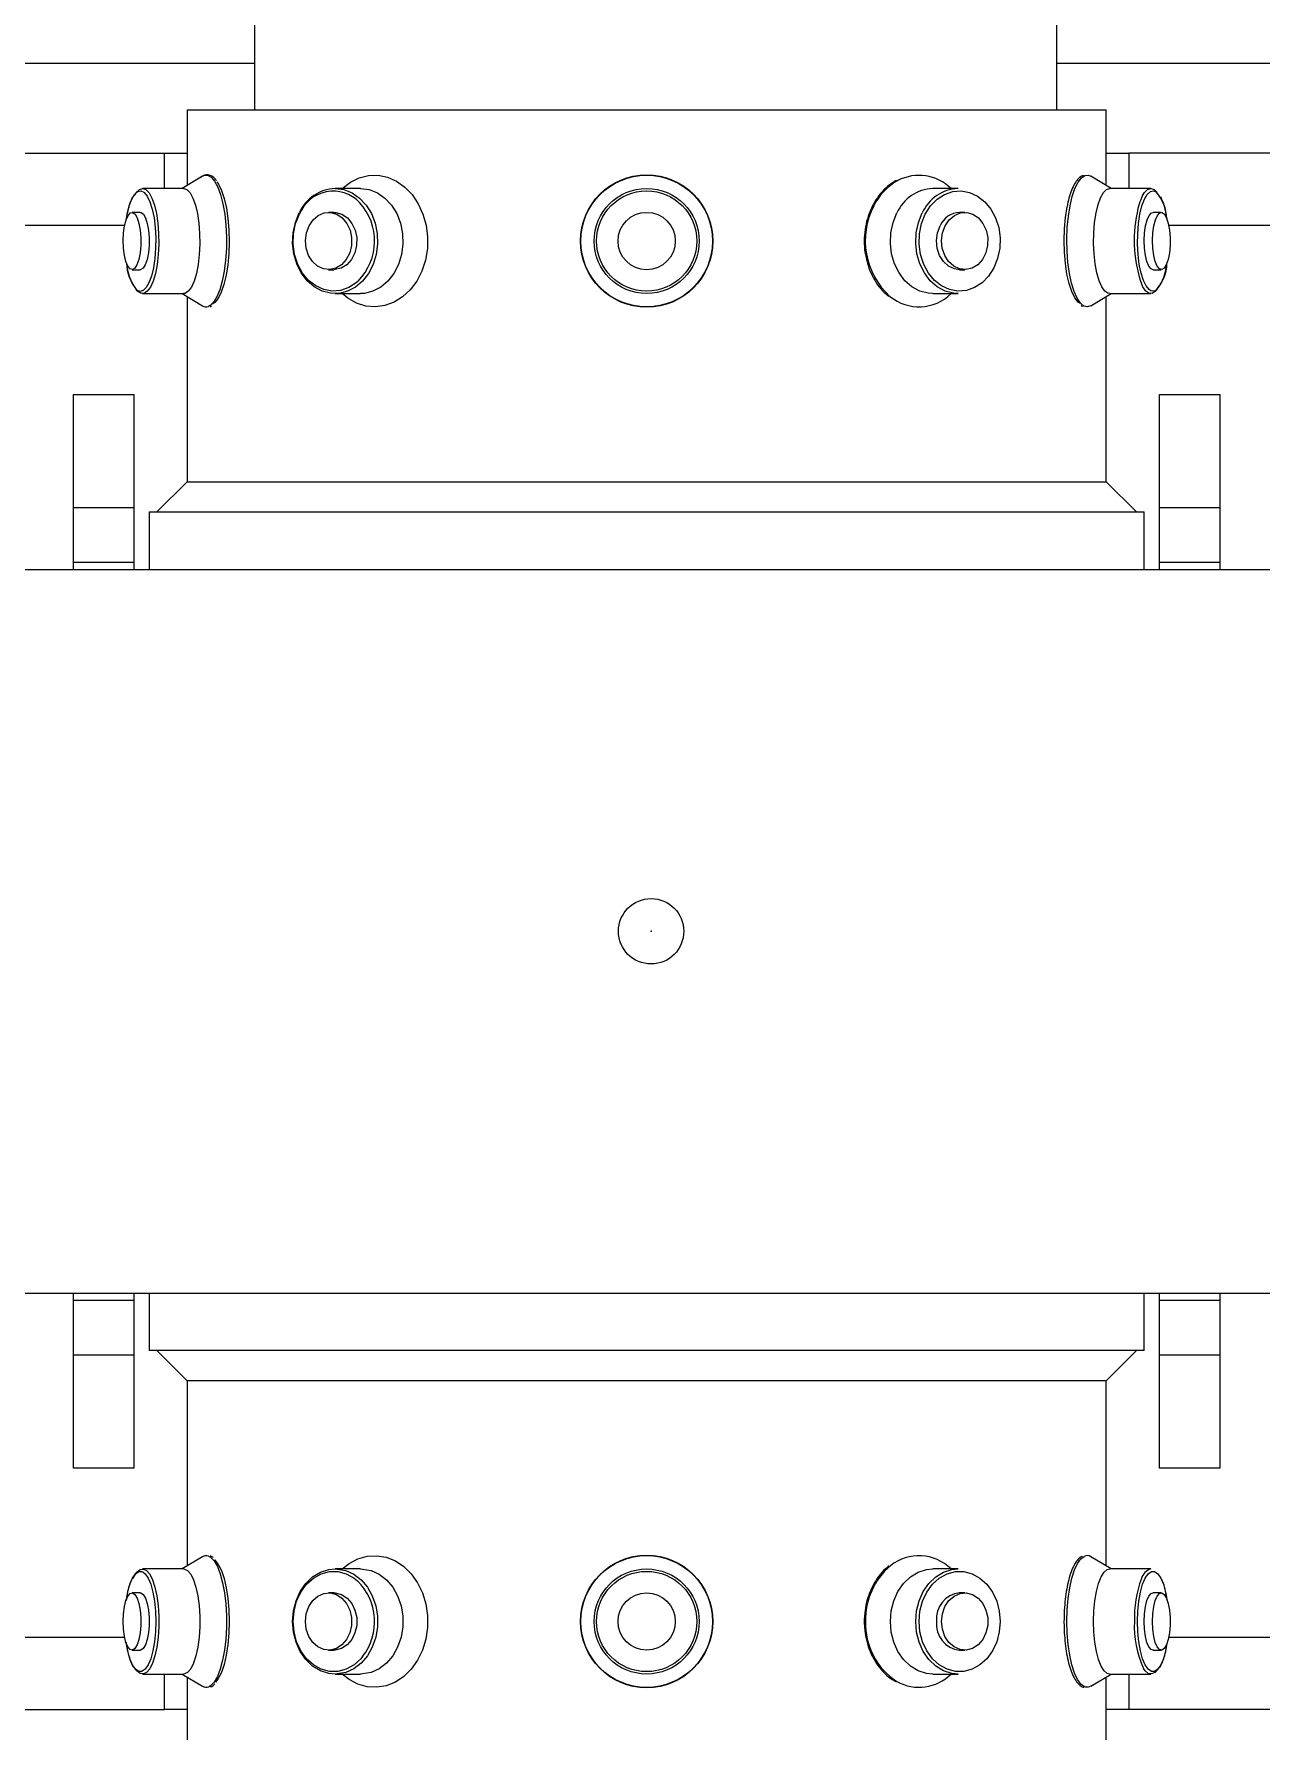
# Model space of a CAD drawing. Header units: inches. Extents: x -1851 to 6314, y -1304 to 4687.
# Drawn here: x -1570.58 to -1561.27, y 623.45 to 636.33 of the extents above; entities that cross this region are included whole.
import ezdxf

# ---------------------------------------------------------------- set-up
doc = ezdxf.new("R2010")
doc.units = ezdxf.units.IN
doc.header["$MEASUREMENT"] = 0
doc.layers.add('DC FEEEDERS', color=1, linetype='Continuous')
doc.layers.add('E-ARRY-TABL', color=9, linetype='Continuous')

msp = doc.modelspace()

# ---------------------------------------------------------------- linework, layer by layer
at = {"layer": 'DC FEEEDERS'}
for points in [[(-1802.81593, 636.10711), (-1568.90427, 636.10711)], [(-1562.81593, 636.10711), (-1328.90427, 636.10711)]]:
    msp.add_lwpolyline(points, dxfattribs=at)
at = {"layer": 'E-ARRY-TABL'}
for p, q in [((-1568.90427, 638.33855), (-1568.90427, 635.75215)), ((-1562.81593, 635.75215), (-1562.81593, 638.33855)), ((-1569.41583, 635.75215), (-1569.41583, 635.17784)), ((-1569.41583, 635.75215), (-1562.43942, 635.75215)), ((-1562.43942, 635.17784), (-1562.43942, 635.75215)), ((-1571.87543, 635.4237), (-1569.58658, 635.4237)), ((-1569.58658, 635.4237), (-1569.41583, 635.4237)), ((-1569.58658, 635.15532), (-1569.58658, 635.4237)), ((-1562.43942, 635.4237), (-1562.26867, 635.4237)), ((-1559.97982, 635.4237), (-1562.26867, 635.4237)), ((-1562.26867, 635.4237), (-1562.26867, 635.15532)), ((-1569.29907, 635.24804), (-1569.45329, 635.15532)), ((-1562.40195, 635.15532), (-1562.55618, 635.24804)), ((-1569.44194, 635.15532), (-1569.7531, 635.15532)), ((-1568.09959, 635.15532), (-1568.2919, 635.15532)), ((-1563.56335, 635.15532), (-1563.75565, 635.15532)), ((-1562.10215, 635.15532), (-1562.4133, 635.15532)), ((-1569.8759, 634.92465), (-1569.86976, 634.9601)), ((-1569.77037, 634.97393), (-1569.83331, 634.97393)), ((-1568.30257, 634.97393), (-1568.34147, 634.97393)), ((-1564.21372, 635.02372), (-1564.21795, 635.01457)), ((-1563.51378, 634.97393), (-1563.55267, 634.97393)), ((-1562.02194, 634.97393), (-1562.08487, 634.97393)), ((-1561.97934, 634.92465), (-1561.98549, 634.9601)), ((-1569.88977, 634.87437), (-1571.92441, 634.87437)), ((-1559.93084, 634.87437), (-1561.96548, 634.87437)), ((-1569.83331, 634.53907), (-1569.77037, 634.53907)), ((-1568.34147, 634.53907), (-1568.30257, 634.53907)), ((-1563.55267, 634.53907), (-1563.51378, 634.53907)), ((-1562.08487, 634.53907), (-1562.02194, 634.53907)), ((-1569.7531, 634.35768), (-1569.44194, 634.35768)), ((-1569.45329, 634.35768), (-1569.29907, 634.26496)), ((-1569.41583, 634.33516), (-1569.41583, 632.93)), ((-1568.2919, 634.35768), (-1568.09959, 634.35768)), ((-1563.75565, 634.35768), (-1563.56335, 634.35768)), ((-1562.55618, 634.26496), (-1562.40195, 634.35768)), ((-1562.43942, 632.93), (-1562.43942, 634.33516)), ((-1562.4133, 634.35768), (-1562.10215, 634.35768)), ((-1570.27644, 633.59281), (-1569.81867, 633.59281)), ((-1570.27644, 632.73248), (-1570.27644, 633.59281)), ((-1569.81867, 633.59281), (-1569.81867, 632.73248)), ((-1562.03658, 633.59281), (-1561.57881, 633.59281)), ((-1562.03658, 632.73248), (-1562.03658, 633.59281)), ((-1561.57881, 633.59281), (-1561.57881, 632.73248)), ((-1569.41583, 632.93), (-1569.64472, 632.70111)), ((-1569.41583, 632.93), (-1562.43942, 632.93)), ((-1562.21053, 632.70111), (-1562.43942, 632.93)), ((-1569.81867, 632.73248), (-1570.27644, 632.73248)), ((-1570.27644, 632.3203), (-1570.27644, 632.73248)), ((-1569.81867, 632.73248), (-1569.81867, 632.3203)), ((-1569.70423, 632.70111), (-1569.70423, 632.26508)), ((-1569.70423, 632.70111), (-1562.15102, 632.70111)), ((-1562.15102, 632.26508), (-1562.15102, 632.70111)), ((-1561.57881, 632.73248), (-1562.03658, 632.73248)), ((-1562.03658, 632.3203), (-1562.03658, 632.73248)), ((-1561.57881, 632.73248), (-1561.57881, 632.3203)), ((-1571.5582, 632.26508), (-1560.29705, 632.26508)), ((-1570.27644, 632.3203), (-1569.81867, 632.3203)), ((-1570.27644, 632.26508), (-1570.27644, 632.3203)), ((-1569.81867, 632.3203), (-1569.81867, 632.26508)), ((-1562.03658, 632.3203), (-1561.57881, 632.3203)), ((-1562.03658, 632.26508), (-1562.03658, 632.3203)), ((-1561.57881, 632.3203), (-1561.57881, 632.26508)), ((-1571.5582, 626.77184), (-1560.29705, 626.77184)), ((-1570.27644, 626.71663), (-1570.27644, 626.77184)), ((-1569.81867, 626.71663), (-1570.27644, 626.71663)), ((-1570.27644, 626.30445), (-1570.27644, 626.71663)), ((-1569.81867, 626.77184), (-1569.81867, 626.71663)), ((-1569.81867, 626.71663), (-1569.81867, 626.30445)), ((-1569.70423, 626.77184), (-1569.70423, 626.33582)), ((-1562.15102, 626.33582), (-1562.15102, 626.77184)), ((-1562.03658, 626.71663), (-1562.03658, 626.77184)), ((-1561.57881, 626.71663), (-1562.03658, 626.71663)), ((-1562.03658, 626.30445), (-1562.03658, 626.71663)), ((-1561.57881, 626.77184), (-1561.57881, 626.71663)), ((-1561.57881, 626.71663), (-1561.57881, 626.30445)), ((-1562.15102, 626.33582), (-1569.70423, 626.33582)), ((-1569.64472, 626.33582), (-1569.41583, 626.10693)), ((-1562.43942, 626.10693), (-1562.21053, 626.33582)), ((-1570.27644, 626.30445), (-1569.81867, 626.30445)), ((-1570.27644, 625.44412), (-1570.27644, 626.30445)), ((-1569.81867, 626.30445), (-1569.81867, 625.44412)), ((-1562.03658, 626.30445), (-1561.57881, 626.30445)), ((-1562.03658, 625.44412), (-1562.03658, 626.30445)), ((-1561.57881, 626.30445), (-1561.57881, 625.44412)), ((-1569.41583, 626.10693), (-1569.41583, 624.70177)), ((-1562.43942, 626.10693), (-1569.41583, 626.10693)), ((-1562.43942, 624.70177), (-1562.43942, 626.10693)), ((-1569.81867, 625.44412), (-1570.27644, 625.44412)), ((-1561.57881, 625.44412), (-1562.03658, 625.44412)), ((-1569.29907, 624.77197), (-1569.45329, 624.67925)), ((-1562.40195, 624.67925), (-1562.55618, 624.77197)), ((-1569.44194, 624.67925), (-1569.7531, 624.67925)), ((-1568.09959, 624.67925), (-1568.2919, 624.67925)), ((-1563.56335, 624.67925), (-1563.75565, 624.67925)), ((-1562.10215, 624.67925), (-1562.4133, 624.67925)), ((-1569.77037, 624.49786), (-1569.83331, 624.49786)), ((-1568.30257, 624.49786), (-1568.34147, 624.49786)), ((-1563.51378, 624.49786), (-1563.55267, 624.49786)), ((-1562.02194, 624.49786), (-1562.08487, 624.49786)), ((-1571.92441, 624.16255), (-1569.88977, 624.16255)), ((-1561.96548, 624.16255), (-1559.93084, 624.16255)), ((-1569.83331, 624.063), (-1569.77037, 624.063)), ((-1568.34147, 624.063), (-1568.30257, 624.063)), ((-1563.55267, 624.063), (-1563.51378, 624.063)), ((-1562.08487, 624.063), (-1562.02194, 624.063)), ((-1569.7531, 623.88161), (-1569.44194, 623.88161)), ((-1569.58658, 623.61323), (-1569.58658, 623.88161)), ((-1569.45329, 623.88161), (-1569.29907, 623.78889)), ((-1568.2919, 623.88161), (-1568.09959, 623.88161)), ((-1563.75565, 623.88161), (-1563.56335, 623.88161)), ((-1562.55618, 623.78889), (-1562.40195, 623.88161)), ((-1562.4133, 623.88161), (-1562.10215, 623.88161)), ((-1562.26867, 623.88161), (-1562.26867, 623.61323)), ((-1569.41583, 623.85909), (-1569.41583, 623.28478)), ((-1562.43942, 623.28478), (-1562.43942, 623.85909)), ((-1571.87543, 623.61323), (-1569.58658, 623.61323)), ((-1569.41583, 623.61323), (-1569.58658, 623.61323)), ((-1562.26867, 623.61323), (-1562.43942, 623.61323)), ((-1559.97982, 623.61323), (-1562.26867, 623.61323))]:
    msp.add_line(p, q, dxfattribs=at)
for points in [[(-1569.29907, 635.24804), (-1569.28763, 635.25349), (-1569.25994, 635.2552), (-1569.2326, 635.24088), (-1569.20649, 635.21099), (-1569.18244, 635.1665), (-1569.16124, 635.10882), (-1569.14356, 635.03983), (-1569.12998, 634.96173), (-1569.12092, 634.87703), (-1569.11668, 634.78845), (-1569.11739, 634.69885), (-1569.12304, 634.61111), (-1569.13343, 634.52803), (-1569.14825, 634.4523), (-1569.167, 634.38635), (-1569.1891, 634.33229), (-1569.21382, 634.29187), (-1569.24037, 634.26638), (-1569.25357, 634.25969)], [(-1569.189, 635.20528), (-1569.17709, 635.18769), (-1569.15377, 635.1399), (-1569.13355, 635.07906), (-1569.11714, 635.00724), (-1569.10508, 634.92687), (-1569.09779, 634.84071), (-1569.09552, 634.75168), (-1569.09834, 634.66281), (-1569.10616, 634.57713), (-1569.11871, 634.49756), (-1569.13556, 634.42681), (-1569.15615, 634.36728), (-1569.17976, 634.32101), (-1569.2056, 634.28957), (-1569.2242, 634.27714)], [(-1568.23925, 635.15392), (-1568.23779, 635.15529), (-1568.17626, 635.20272), (-1568.10887, 635.23581), (-1568.03779, 635.25349), (-1567.96529, 635.2552), (-1567.89371, 635.24088), (-1567.82534, 635.21099), (-1567.7624, 635.1665), (-1567.70689, 635.10882), (-1567.66061, 635.03983), (-1567.62503, 634.96173), (-1567.60132, 634.87703), (-1567.59021, 634.78845), (-1567.59208, 634.69885), (-1567.60687, 634.61111), (-1567.63409, 634.52803), (-1567.67287, 634.4523), (-1567.72198, 634.38635), (-1567.77982, 634.33229), (-1567.84453, 634.29187), (-1567.91405, 634.26638), (-1567.98614, 634.25664), (-1568.05847, 634.26297), (-1568.12872, 634.28516), (-1568.19464, 634.3225), (-1568.23862, 634.35849)], [(-1562.71493, 635.02391), (-1562.69808, 635.09504), (-1562.67757, 635.15529), (-1562.65407, 635.20272), (-1562.62833, 635.23581), (-1562.60118, 635.25349), (-1562.60001, 635.25389)], [(-1562.60001, 635.25389), (-1562.57348, 635.2552), (-1562.55618, 635.24804)], [(-1569.86976, 634.9601), (-1569.85451, 635.02252), (-1569.83558, 635.07331), (-1569.8138, 635.11026), (-1569.79012, 635.13175), (-1569.76558, 635.13683), (-1569.74364, 635.12719)], [(-1569.81517, 635.10103), (-1569.80091, 635.12408), (-1569.77706, 635.1477), (-1569.75224, 635.15531), (-1569.72745, 635.14658), (-1569.70371, 635.12189), (-1569.68199, 635.08224), (-1569.66318, 635.02925), (-1569.64805, 634.96509), (-1569.63723, 634.8924), (-1569.63115, 634.81414), (-1569.63006, 634.73352), (-1569.63401, 634.65384), (-1569.64283, 634.57837), (-1569.65617, 634.51018), (-1569.67347, 634.45209), (-1569.69404, 634.40645), (-1569.71702, 634.37515), (-1569.74148, 634.35945), (-1569.76642, 634.36002), (-1569.79081, 634.37681), (-1569.80087, 634.38886)], [(-1569.74364, 635.12719), (-1569.74125, 635.1253), (-1569.71819, 635.09764), (-1569.69741, 635.05508), (-1569.67983, 634.99946), (-1569.66619, 634.93323), (-1569.65712, 634.85928), (-1569.65299, 634.78083), (-1569.65399, 634.70132), (-1569.66008, 634.62422), (-1569.67099, 634.5529), (-1569.68624, 634.49048), (-1569.70517, 634.43968), (-1569.72695, 634.40274), (-1569.74705, 634.38341)], [(-1569.44194, 635.15532), (-1569.44108, 635.15531), (-1569.41629, 635.14658), (-1569.39255, 635.12189), (-1569.37084, 635.08224), (-1569.35203, 635.02925), (-1569.3369, 634.96509), (-1569.32608, 634.8924), (-1569.32, 634.81414), (-1569.31891, 634.73352), (-1569.32285, 634.65384), (-1569.33168, 634.57837), (-1569.34502, 634.51018), (-1569.36232, 634.45209), (-1569.38289, 634.40645), (-1569.40587, 634.37515), (-1569.43033, 634.35945), (-1569.44194, 634.35768)], [(-1568.2919, 635.15532), (-1568.28964, 635.15531), (-1568.22474, 635.14658), (-1568.16259, 635.12189), (-1568.10573, 635.08224), (-1568.05649, 635.02925), (-1568.01689, 634.96509), (-1567.98855, 634.8924), (-1567.97263, 634.81414), (-1567.96978, 634.73352), (-1567.98012, 634.65384), (-1568.00322, 634.57837), (-1568.03814, 634.51018), (-1568.08344, 634.45209), (-1568.13729, 634.40645), (-1568.19746, 634.37515), (-1568.2615, 634.35945), (-1568.2919, 634.35768)], [(-1568.09959, 635.15532), (-1568.09734, 635.15531), (-1568.03244, 635.14658), (-1567.97029, 635.12189), (-1567.91343, 635.08224), (-1567.86419, 635.02925), (-1567.82459, 634.96509), (-1567.79625, 634.8924), (-1567.78033, 634.81414), (-1567.77748, 634.73352), (-1567.78781, 634.65384), (-1567.81091, 634.57837), (-1567.84583, 634.51018), (-1567.89114, 634.45209), (-1567.94498, 634.40645), (-1568.00515, 634.37515), (-1568.06919, 634.35945), (-1568.09959, 634.35768)], [(-1563.81287, 634.9601), (-1563.77294, 635.02252), (-1563.72338, 635.07331), (-1563.66636, 635.11026), (-1563.60437, 635.13175), (-1563.54012, 635.13683), (-1563.47642, 635.1253), (-1563.41606, 635.09764), (-1563.36166, 635.05508), (-1563.31561, 634.99946), (-1563.27992, 634.93323), (-1563.25616, 634.85928), (-1563.24535, 634.78083), (-1563.24797, 634.70132), (-1563.26391, 634.62422), (-1563.29247, 634.5529), (-1563.33241, 634.49048), (-1563.38197, 634.43968), (-1563.43899, 634.40274), (-1563.50097, 634.38125), (-1563.56522, 634.37616), (-1563.62892, 634.3877), (-1563.68929, 634.41535), (-1563.74368, 634.45792), (-1563.78973, 634.51353), (-1563.82542, 634.57976), (-1563.84919, 634.65372), (-1563.86, 634.73217), (-1563.85737, 634.81168), (-1563.84143, 634.88878), (-1563.81287, 634.9601)], [(-1562.51743, 634.96982), (-1562.50203, 635.03328), (-1562.483, 635.08542), (-1562.46111, 635.12408), (-1562.43727, 635.1477), (-1562.4133, 635.15532)], [(-1562.18426, 634.9601), (-1562.16901, 635.02252), (-1562.15008, 635.07331), (-1562.1283, 635.11026), (-1562.10462, 635.13175), (-1562.08008, 635.13683), (-1562.06201, 635.12989)], [(-1562.16423, 635.10103), (-1562.14996, 635.12408), (-1562.12612, 635.1477), (-1562.10129, 635.15531), (-1562.0765, 635.14658), (-1562.05438, 635.12414)], [(-1569.89008, 634.8728), (-1569.87828, 634.91805), (-1569.86314, 634.95132), (-1569.84579, 634.97014), (-1569.82752, 634.97312), (-1569.80967, 634.96003), (-1569.79358, 634.93185), (-1569.78043, 634.89066), (-1569.77121, 634.83952), (-1569.76659, 634.78222), (-1569.76692, 634.72302), (-1569.77217, 634.6663), (-1569.78196, 634.61627), (-1569.79555, 634.57664), (-1569.81195, 634.55034), (-1569.82993, 634.53934), (-1569.84816, 634.54445), (-1569.86529, 634.56528), (-1569.88004, 634.60029), (-1569.89133, 634.64689), (-1569.89832, 634.70161), (-1569.90049, 634.76041), (-1569.89767, 634.81892), (-1569.89008, 634.8728)], [(-1569.77037, 634.97393), (-1569.76458, 634.97312), (-1569.74674, 634.96003), (-1569.73065, 634.93185), (-1569.7175, 634.89066), (-1569.70828, 634.83952), (-1569.70366, 634.78222), (-1569.70399, 634.72302), (-1569.70924, 634.6663), (-1569.71903, 634.61627), (-1569.73262, 634.57664), (-1569.74902, 634.55034), (-1569.767, 634.53934), (-1569.77037, 634.53907)], [(-1568.2919, 634.35768), (-1568.32678, 634.36002), (-1568.39063, 634.37681), (-1568.45044, 634.40915), (-1568.50377, 634.45571), (-1568.54841, 634.51459), (-1568.58256, 634.58337), (-1568.6048, 634.65923), (-1568.61424, 634.73908), (-1568.61048, 634.81964), (-1568.59367, 634.89762), (-1568.56451, 634.96982)], [(-1568.11654, 634.45315), (-1568.13187, 634.43968), (-1568.18889, 634.40274), (-1568.25088, 634.38125), (-1568.31512, 634.37616), (-1568.37882, 634.3877), (-1568.43919, 634.41535), (-1568.49359, 634.45792), (-1568.53963, 634.51353), (-1568.57532, 634.57976), (-1568.59909, 634.65372), (-1568.6099, 634.73217), (-1568.60727, 634.81168), (-1568.59133, 634.88878), (-1568.56277, 634.9601)], [(-1568.4901, 634.8728), (-1568.4592, 634.91805), (-1568.41957, 634.95132), (-1568.37415, 634.97014), (-1568.32631, 634.97312), (-1568.27959, 634.96003), (-1568.23746, 634.93185), (-1568.20304, 634.89066), (-1568.17889, 634.83952), (-1568.1668, 634.78222), (-1568.16766, 634.72302), (-1568.18141, 634.6663), (-1568.20704, 634.61627), (-1568.24263, 634.57664), (-1568.28555, 634.55034), (-1568.33262, 634.53934), (-1568.38035, 634.54445), (-1568.42519, 634.56528), (-1568.46383, 634.60029), (-1568.49339, 634.64689), (-1568.51168, 634.70161), (-1568.51735, 634.76041), (-1568.50997, 634.81892), (-1568.4901, 634.8728)], [(-1568.30257, 634.97393), (-1568.28741, 634.97312), (-1568.24069, 634.96003), (-1568.19856, 634.93185), (-1568.16415, 634.89066), (-1568.14, 634.83952), (-1568.1279, 634.78222), (-1568.12877, 634.72302), (-1568.14252, 634.6663), (-1568.16814, 634.61627), (-1568.20374, 634.57664), (-1568.24666, 634.55034), (-1568.29373, 634.53934), (-1568.30257, 634.53907)], [(-1563.75565, 634.35768), (-1563.79054, 634.36002), (-1563.85439, 634.37681), (-1563.9142, 634.40915), (-1563.96752, 634.45571), (-1564.01217, 634.51459), (-1564.04632, 634.58337), (-1564.06856, 634.65923), (-1564.078, 634.73908), (-1564.07424, 634.81964), (-1564.05743, 634.89762), (-1564.02827, 634.96982)], [(-1563.56335, 634.35768), (-1563.59823, 634.36002), (-1563.66209, 634.37681), (-1563.7219, 634.40915), (-1563.77522, 634.45571), (-1563.81987, 634.51459), (-1563.85401, 634.58337), (-1563.87626, 634.65923), (-1563.88569, 634.73908), (-1563.88193, 634.81964), (-1563.86513, 634.89762), (-1563.83597, 634.96982)], [(-1563.66241, 634.8728), (-1563.63151, 634.91805), (-1563.59188, 634.95132), (-1563.54646, 634.97014), (-1563.49862, 634.97312), (-1563.4519, 634.96003), (-1563.40977, 634.93185), (-1563.37535, 634.89066), (-1563.3512, 634.83952), (-1563.33911, 634.78222), (-1563.33997, 634.72302), (-1563.35372, 634.6663), (-1563.37935, 634.61627), (-1563.41494, 634.57664), (-1563.45786, 634.55034), (-1563.50493, 634.53934), (-1563.55266, 634.54445), (-1563.5975, 634.56528), (-1563.63614, 634.60029), (-1563.6657, 634.64689), (-1563.68399, 634.70161), (-1563.68966, 634.76041), (-1563.68228, 634.81892), (-1563.66241, 634.8728)], [(-1562.64339, 634.2845), (-1562.65251, 634.29221), (-1562.67815, 634.32531), (-1562.70148, 634.37309), (-1562.72169, 634.43393), (-1562.73811, 634.50576), (-1562.75017, 634.58612), (-1562.75746, 634.67229), (-1562.75973, 634.76132), (-1562.75691, 634.85019), (-1562.74909, 634.93587), (-1562.73654, 635.01544)], [(-1562.60812, 634.26248), (-1562.60908, 634.26297), (-1562.63591, 634.28516), (-1562.66109, 634.3225), (-1562.6838, 634.3738), (-1562.70332, 634.43739), (-1562.71902, 634.51123), (-1562.73039, 634.59296), (-1562.73707, 634.67995), (-1562.73884, 634.7694), (-1562.73564, 634.85843), (-1562.72759, 634.94418), (-1562.71493, 635.02391)], [(-1562.4133, 634.35768), (-1562.42663, 634.36002), (-1562.45102, 634.37681), (-1562.47386, 634.40915), (-1562.49423, 634.45571), (-1562.51128, 634.51459), (-1562.52433, 634.58337), (-1562.53282, 634.65923), (-1562.53643, 634.73908), (-1562.53499, 634.81964), (-1562.52857, 634.89762), (-1562.51743, 634.96982)], [(-1562.10152, 634.37968), (-1562.114, 634.3877), (-1562.13706, 634.41535), (-1562.15783, 634.45792), (-1562.17542, 634.51353), (-1562.18905, 634.57976), (-1562.19813, 634.65372), (-1562.20226, 634.73217), (-1562.20126, 634.81168), (-1562.19517, 634.88878), (-1562.18426, 634.9601)], [(-1562.14164, 634.8728), (-1562.12984, 634.91805), (-1562.11471, 634.95132), (-1562.09736, 634.97014), (-1562.08487, 634.97393)], [(-1562.07871, 634.8728), (-1562.06691, 634.91805), (-1562.05177, 634.95132), (-1562.03442, 634.97014), (-1562.01615, 634.97312), (-1561.9983, 634.96003), (-1561.98221, 634.93185), (-1561.96907, 634.89066), (-1561.95984, 634.83952), (-1561.95522, 634.78222), (-1561.95555, 634.72302), (-1561.9608, 634.6663), (-1561.97059, 634.61627), (-1561.98419, 634.57664), (-1562.00058, 634.55034), (-1562.01856, 634.53934), (-1562.03679, 634.54445), (-1562.05392, 634.56528), (-1562.06868, 634.60029), (-1562.07997, 634.64689), (-1562.08695, 634.70161), (-1562.08912, 634.76041), (-1562.0863, 634.81892), (-1562.07871, 634.8728)], [(-1563.55267, 634.53907), (-1563.59156, 634.54445), (-1563.6364, 634.56528), (-1563.67503, 634.60029), (-1563.70459, 634.64689), (-1563.72288, 634.70161), (-1563.72855, 634.76041), (-1563.72117, 634.81892), (-1563.7013, 634.8728)], [(-1562.08487, 634.53907), (-1562.09972, 634.54445), (-1562.11685, 634.56528), (-1562.13161, 634.60029), (-1562.1429, 634.64689), (-1562.14989, 634.70161), (-1562.15205, 634.76041), (-1562.14923, 634.81892), (-1562.14164, 634.8728)], [(-1562.05438, 634.38886), (-1562.06608, 634.37515), (-1562.09054, 634.35945), (-1562.11547, 634.36002), (-1562.13986, 634.37681), (-1562.16271, 634.40915), (-1562.16739, 634.41813)], [(-1562.0683, 634.37964), (-1562.08967, 634.37616), (-1562.10152, 634.37968)], [(-1562.55618, 634.26496), (-1562.58145, 634.25664), (-1562.60812, 634.26248)], [(-1569.25385, 624.77734), (-1569.23647, 624.76784), (-1569.21013, 624.74015), (-1569.18574, 624.69767), (-1569.16409, 624.64179), (-1569.14586, 624.57429), (-1569.13166, 624.49735), (-1569.12193, 624.41344), (-1569.11698, 624.32525), (-1569.11698, 624.23562), (-1569.12193, 624.14743), (-1569.13166, 624.06351), (-1569.14586, 623.98657), (-1569.16409, 623.91907), (-1569.18574, 623.86319), (-1569.21013, 623.82071), (-1569.23647, 623.79302), (-1569.25125, 623.78452)], [(-1568.23776, 624.67925), (-1568.18552, 624.72068), (-1568.11884, 624.75591), (-1568.04815, 624.77585), (-1567.97571, 624.77988), (-1567.90385, 624.76784), (-1567.83489, 624.74015), (-1567.77103, 624.69767), (-1567.71434, 624.64179), (-1567.66663, 624.57429), (-1567.62944, 624.49735), (-1567.60396, 624.41344), (-1567.59101, 624.32525), (-1567.59101, 624.23562), (-1567.60396, 624.14743), (-1567.62944, 624.06351), (-1567.66663, 623.98657), (-1567.71434, 623.91907), (-1567.77103, 623.86319), (-1567.83489, 623.82071), (-1567.90385, 623.79302), (-1567.97571, 623.78099), (-1568.04815, 623.78501), (-1568.11884, 623.80495), (-1568.18552, 623.84018), (-1568.23776, 623.88161)], [(-1562.73889, 624.28043), (-1562.7364, 624.3697), (-1562.72904, 624.4561), (-1562.71702, 624.53685), (-1562.70074, 624.60937), (-1562.68072, 624.67131), (-1562.6576, 624.72068), (-1562.63214, 624.75591), (-1562.60715, 624.77492)], [(-1569.8759, 624.44858), (-1569.86554, 624.50417), (-1569.84908, 624.56331), (-1569.82919, 624.61008), (-1569.80672, 624.64245), (-1569.78267, 624.659), (-1569.75808, 624.659), (-1569.75173, 624.65627)], [(-1569.8243, 624.60595), (-1569.81829, 624.61889), (-1569.7959, 624.65442), (-1569.77176, 624.67465), (-1569.74685, 624.67874), (-1569.72221, 624.66652), (-1569.69882, 624.63849), (-1569.67766, 624.59581), (-1569.65959, 624.54021), (-1569.64534, 624.47398), (-1569.63551, 624.39982), (-1569.63049, 624.32078), (-1569.63049, 624.24008), (-1569.63551, 624.16104), (-1569.64534, 624.08688), (-1569.65959, 624.02065), (-1569.67766, 623.96505), (-1569.69882, 623.92237), (-1569.72221, 623.89434), (-1569.74685, 623.88212), (-1569.77176, 623.88621), (-1569.7959, 623.90644), (-1569.80883, 623.92473)], [(-1569.75173, 624.65627), (-1569.73403, 624.64245), (-1569.71156, 624.61008), (-1569.69167, 624.56331), (-1569.67521, 624.50417), (-1569.66292, 624.43526), (-1569.65532, 624.35957), (-1569.65275, 624.28043), (-1569.65532, 624.20129), (-1569.66292, 624.12561), (-1569.67521, 624.05669), (-1569.69167, 623.99755), (-1569.71156, 623.95078), (-1569.73403, 623.91841), (-1569.75505, 623.90302)], [(-1569.44194, 624.67925), (-1569.4357, 624.67874), (-1569.41105, 624.66652), (-1569.38767, 624.63849), (-1569.36651, 624.59581), (-1569.34843, 624.54021), (-1569.33419, 624.47398), (-1569.32435, 624.39982), (-1569.31933, 624.32078), (-1569.31933, 624.24008), (-1569.32435, 624.16104), (-1569.33419, 624.08688), (-1569.34843, 624.02065), (-1569.36651, 623.96505), (-1569.38767, 623.92237), (-1569.41105, 623.89434), (-1569.4357, 623.88212), (-1569.44194, 623.88161)], [(-1569.20849, 624.74982), (-1569.20417, 624.74606), (-1569.17842, 624.71379), (-1569.15495, 624.66676), (-1569.13455, 624.60657), (-1569.11791, 624.53528), (-1569.10561, 624.45531), (-1569.09805, 624.36939), (-1569.09551, 624.28043), (-1569.09805, 624.19148), (-1569.10561, 624.10555), (-1569.11791, 624.02558), (-1569.13455, 623.95429), (-1569.15495, 623.8941), (-1569.17842, 623.84707), (-1569.19862, 623.82028)], [(-1568.61455, 624.28043), (-1568.60794, 624.36071), (-1568.5884, 624.43771), (-1568.55672, 624.50826), (-1568.51419, 624.56949), (-1568.46257, 624.61889), (-1568.40395, 624.65442), (-1568.34075, 624.67465), (-1568.2919, 624.67925)], [(-1568.61053, 624.28043), (-1568.6038, 624.35957), (-1568.5839, 624.43526), (-1568.55171, 624.50417), (-1568.50863, 624.56331), (-1568.45655, 624.61008), (-1568.39774, 624.64245), (-1568.33476, 624.659), (-1568.27038, 624.659), (-1568.20741, 624.64245), (-1568.1486, 624.61008), (-1568.12292, 624.58959)], [(-1568.2919, 624.67925), (-1568.27555, 624.67874), (-1568.21102, 624.66652), (-1568.1498, 624.63849), (-1568.0944, 624.59581), (-1568.04708, 624.54021), (-1568.00979, 624.47398), (-1567.98404, 624.39982), (-1567.9709, 624.32078), (-1567.9709, 624.24008), (-1567.98404, 624.16104), (-1568.00979, 624.08688), (-1568.04708, 624.02065), (-1568.0944, 623.96505), (-1568.1498, 623.92237), (-1568.21102, 623.89434), (-1568.27555, 623.88212), (-1568.2919, 623.88161)], [(-1568.09959, 624.67925), (-1568.08325, 624.67874), (-1568.01872, 624.66652), (-1567.9575, 624.63849), (-1567.9021, 624.59581), (-1567.85478, 624.54021), (-1567.81748, 624.47398), (-1567.79174, 624.39982), (-1567.7786, 624.32078), (-1567.7786, 624.24008), (-1567.79174, 624.16104), (-1567.81748, 624.08688), (-1567.85478, 624.02065), (-1567.9021, 623.96505), (-1567.9575, 623.92237), (-1568.01872, 623.89434), (-1568.08325, 623.88212), (-1568.09959, 623.88161)], [(-1564.0783, 624.28043), (-1564.0717, 624.36071), (-1564.05216, 624.43771), (-1564.02047, 624.50826), (-1563.97795, 624.56949), (-1563.92632, 624.61889), (-1563.86771, 624.65442), (-1563.80451, 624.67465), (-1563.75565, 624.67925)], [(-1563.886, 624.28043), (-1563.8794, 624.36071), (-1563.85985, 624.43771), (-1563.82817, 624.50826), (-1563.78565, 624.56949), (-1563.73402, 624.61889), (-1563.67541, 624.65442), (-1563.61221, 624.67465), (-1563.56335, 624.67925)], [(-1563.86063, 624.28043), (-1563.8539, 624.35957), (-1563.834, 624.43526), (-1563.80181, 624.50417), (-1563.75873, 624.56331), (-1563.70665, 624.61008), (-1563.64784, 624.64245), (-1563.58486, 624.659), (-1563.52048, 624.659), (-1563.45751, 624.64245), (-1563.3987, 624.61008), (-1563.34661, 624.56331), (-1563.30353, 624.50417), (-1563.27134, 624.43526), (-1563.25145, 624.35957), (-1563.24472, 624.28043), (-1563.25145, 624.20129), (-1563.27134, 624.12561), (-1563.30353, 624.05669), (-1563.34661, 623.99755), (-1563.3987, 623.95078), (-1563.45751, 623.91841), (-1563.52048, 623.90187), (-1563.58486, 623.90187), (-1563.64784, 623.91841), (-1563.70665, 623.95078), (-1563.75873, 623.99755), (-1563.80181, 624.05669), (-1563.834, 624.12561), (-1563.8539, 624.20129), (-1563.86063, 624.28043)], [(-1562.53654, 624.28043), (-1562.53402, 624.36071), (-1562.52656, 624.43771), (-1562.51446, 624.50826), (-1562.49821, 624.56949), (-1562.47849, 624.61889), (-1562.45611, 624.65442), (-1562.43197, 624.67465), (-1562.4133, 624.67925)], [(-1562.2025, 624.28043), (-1562.19993, 624.35957), (-1562.19233, 624.43526), (-1562.18004, 624.50417), (-1562.16358, 624.56331), (-1562.14369, 624.61008), (-1562.12122, 624.64245), (-1562.09717, 624.659), (-1562.07258, 624.659), (-1562.04852, 624.64245), (-1562.02606, 624.61008), (-1562.00616, 624.56331), (-1561.98971, 624.50417), (-1561.97934, 624.44858)], [(-1569.9005, 624.28043), (-1569.898, 624.33909), (-1569.89071, 624.3934), (-1569.87917, 624.43934), (-1569.86422, 624.47348), (-1569.84698, 624.49331), (-1569.82872, 624.49736), (-1569.81081, 624.48531), (-1569.79456, 624.45807), (-1569.78119, 624.41765), (-1569.77168, 624.36706), (-1569.76674, 624.31004), (-1569.76674, 624.25082), (-1569.77168, 624.19381), (-1569.78119, 624.14321), (-1569.79456, 624.1028), (-1569.81081, 624.07555), (-1569.82872, 624.06351), (-1569.84698, 624.06755), (-1569.86422, 624.08738), (-1569.87917, 624.12152), (-1569.89071, 624.16746), (-1569.898, 624.22177), (-1569.9005, 624.28043)], [(-1569.77037, 624.49786), (-1569.76579, 624.49736), (-1569.74787, 624.48531), (-1569.73163, 624.45807), (-1569.71825, 624.41765), (-1569.70875, 624.36706), (-1569.70381, 624.31004), (-1569.70381, 624.25082), (-1569.70875, 624.19381), (-1569.71825, 624.14321), (-1569.73163, 624.1028), (-1569.74787, 624.07555), (-1569.76579, 624.06351), (-1569.77037, 624.063)], [(-1568.51737, 624.28043), (-1568.51085, 624.33909), (-1568.49177, 624.3934), (-1568.46153, 624.43934), (-1568.4224, 624.47348), (-1568.37726, 624.49331), (-1568.32946, 624.49736), (-1568.28256, 624.48531), (-1568.24003, 624.45807), (-1568.20502, 624.41765), (-1568.18013, 624.36706), (-1568.1672, 624.31004), (-1568.1672, 624.25082), (-1568.18013, 624.19381), (-1568.20502, 624.14321), (-1568.24003, 624.1028), (-1568.28256, 624.07555), (-1568.32946, 624.06351), (-1568.37726, 624.06755), (-1568.4224, 624.08738), (-1568.46153, 624.12152), (-1568.49177, 624.16746), (-1568.51085, 624.22177), (-1568.51737, 624.28043)], [(-1568.30257, 624.49786), (-1568.29057, 624.49736), (-1568.24367, 624.48531), (-1568.20113, 624.45807), (-1568.16612, 624.41765), (-1568.14123, 624.36706), (-1568.12831, 624.31004), (-1568.12831, 624.25082), (-1568.14123, 624.19381), (-1568.16612, 624.14321), (-1568.20113, 624.1028), (-1568.24367, 624.07555), (-1568.29057, 624.06351), (-1568.30257, 624.063)], [(-1563.68968, 624.28043), (-1563.68316, 624.33909), (-1563.66408, 624.3934), (-1563.63384, 624.43934), (-1563.59471, 624.47348), (-1563.54957, 624.49331), (-1563.50177, 624.49736), (-1563.45487, 624.48531), (-1563.41234, 624.45807), (-1563.37733, 624.41765), (-1563.35244, 624.36706), (-1563.33951, 624.31004), (-1563.33951, 624.25082), (-1563.35244, 624.19381), (-1563.37733, 624.14321), (-1563.41234, 624.1028), (-1563.45487, 624.07555), (-1563.50177, 624.06351), (-1563.54957, 624.06755), (-1563.59471, 624.08738), (-1563.63384, 624.12152), (-1563.66408, 624.16746), (-1563.68316, 624.22177), (-1563.68968, 624.28043)], [(-1562.15206, 624.28043), (-1562.14957, 624.33909), (-1562.14228, 624.3934), (-1562.13073, 624.43934), (-1562.11578, 624.47348), (-1562.09854, 624.49331), (-1562.08487, 624.49786)], [(-1562.08913, 624.28043), (-1562.08664, 624.33909), (-1562.07935, 624.3934), (-1562.0678, 624.43934), (-1562.05285, 624.47348), (-1562.03561, 624.49331), (-1562.01736, 624.49736), (-1561.99944, 624.48531), (-1561.98319, 624.45807), (-1561.96982, 624.41765), (-1561.96031, 624.36706), (-1561.95538, 624.31004), (-1561.95538, 624.25082), (-1561.96031, 624.19381), (-1561.96982, 624.14321), (-1561.98319, 624.1028), (-1561.99944, 624.07555), (-1562.01736, 624.06351), (-1562.03561, 624.06755), (-1562.05285, 624.08738), (-1562.0678, 624.12152), (-1562.07935, 624.16746), (-1562.08664, 624.22177), (-1562.08913, 624.28043)], [(-1568.2919, 623.88161), (-1568.34075, 623.88621), (-1568.40395, 623.90644), (-1568.46257, 623.94198), (-1568.51419, 623.99137), (-1568.55672, 624.0526), (-1568.5884, 624.12315), (-1568.60794, 624.20015), (-1568.61455, 624.28043)], [(-1568.08296, 624.01359), (-1568.09651, 623.99755), (-1568.1486, 623.95078), (-1568.20741, 623.91841), (-1568.27038, 623.90187), (-1568.33476, 623.90187), (-1568.39774, 623.91841), (-1568.45655, 623.95078), (-1568.50863, 623.99755), (-1568.55171, 624.05669), (-1568.5839, 624.12561), (-1568.6038, 624.20129), (-1568.61053, 624.28043)], [(-1563.75565, 623.88161), (-1563.80451, 623.88621), (-1563.86771, 623.90644), (-1563.92632, 623.94198), (-1563.97795, 623.99137), (-1564.02047, 624.0526), (-1564.05216, 624.12315), (-1564.0717, 624.20015), (-1564.0783, 624.28043)], [(-1563.56335, 623.88161), (-1563.61221, 623.88621), (-1563.67541, 623.90644), (-1563.73402, 623.94198), (-1563.78565, 623.99137), (-1563.82817, 624.0526), (-1563.85985, 624.12315), (-1563.8794, 624.20015), (-1563.886, 624.28043)], [(-1562.59821, 623.78249), (-1562.60513, 623.78501), (-1562.63214, 623.80495), (-1562.6576, 623.84018), (-1562.68072, 623.88956), (-1562.70074, 623.9515), (-1562.71702, 624.02401), (-1562.72904, 624.10476), (-1562.7364, 624.19116), (-1562.73889, 624.28043)], [(-1562.4133, 623.88161), (-1562.43197, 623.88621), (-1562.45611, 623.90644), (-1562.47849, 623.94198), (-1562.49821, 623.99137), (-1562.51446, 624.0526), (-1562.52656, 624.12315), (-1562.53402, 624.20015), (-1562.53654, 624.28043)], [(-1561.97934, 624.11228), (-1561.98971, 624.05669), (-1562.00616, 623.99755), (-1562.02606, 623.95078), (-1562.04852, 623.91841), (-1562.07258, 623.90187), (-1562.09717, 623.90187), (-1562.12122, 623.91841), (-1562.14369, 623.95078), (-1562.16358, 623.99755), (-1562.18004, 624.05669), (-1562.19233, 624.12561), (-1562.19993, 624.20129), (-1562.2025, 624.28043)], [(-1562.08487, 624.063), (-1562.09854, 624.06755), (-1562.11578, 624.08738), (-1562.13073, 624.12152), (-1562.14228, 624.16746), (-1562.14957, 624.22177), (-1562.15206, 624.28043)], [(-1569.75505, 623.90302), (-1569.75808, 623.90187), (-1569.78267, 623.90187), (-1569.80672, 623.91841), (-1569.82919, 623.95078), (-1569.84908, 623.99755), (-1569.86554, 624.05669), (-1569.8759, 624.11228)], [(-1562.05438, 623.91279), (-1562.07126, 623.89434), (-1562.09591, 623.88212), (-1562.12081, 623.88621), (-1562.14495, 623.90644), (-1562.15789, 623.92473)], [(-1562.55618, 623.78889), (-1562.57746, 623.78099), (-1562.59821, 623.78249)]]:
    msp.add_lwpolyline(points, dxfattribs=at)
for centre, radius in [((-1565.92762, 634.7565), 0.50228), ((-1565.92762, 634.7565), 0.49995), ((-1565.92762, 634.7565), 0.39882), ((-1565.92762, 634.7565), 0.38065), ((-1565.92762, 634.7565), 0.21743), ((-1565.89386, 629.51846), 0.24808), ((-1565.92762, 624.28043), 0.50228), ((-1565.92762, 624.28043), 0.49995), ((-1565.92762, 624.28043), 0.39882), ((-1565.92762, 624.28043), 0.38065), ((-1565.92762, 624.28043), 0.21743)]:
    msp.add_circle(centre, radius, dxfattribs=at)
for centre, radius, start, end in [((-1563.80983, 634.83316), 0.43713, 119.024684, 154.127419), ((-1563.86103, 634.90713), 0.34772, 45.541298, 117.561576), ((-1568.27846, 634.8425), 0.31311, 92.459233, 156.006711), ((-1568.30555, 634.85749), 0.27694, 43.937742, 158.251556), ((-1563.74222, 634.8425), 0.31311, 92.459233, 156.006711), ((-1563.54992, 634.8425), 0.31311, 92.459233, 156.006711), ((-1561.7493, 634.8957), 0.46295, 153.670988, 170.787353), ((-1562.31067, 634.91047), 0.33163, 2.451754, 41.426739), ((-1568.42658, 634.7569), 0.43404, 315.587006, 42.41285), ((-1563.69872, 634.75906), 0.56972, 152.297959, 227.814657), ((-1563.54552, 634.80364), 0.17044, 92.404132, 156.061813), ((-1561.22131, 634.76205), 1.00664, 168.088663, 199.977193), ((-1569.52512, 634.60644), 0.35125, 182.952219, 218.27503), ((-1569.47448, 634.62568), 0.40315, 185.314046, 216.024386), ((-1562.26662, 634.58749), 0.28728, 313.656645, 0.17129), ((-1562.38063, 634.62565), 0.40301, 323.960686, 354.688296), ((-1569.77053, 634.41979), 0.0433, 226.124752, 302.830861), ((-1563.86086, 634.6033), 0.34577, 230.39187, 314.737238), ((-1569.27088, 634.30923), 0.05248, 237.515952, 289.260913), ((-1569.27094, 624.72824), 0.05199, 70.800034, 122.748884), ((-1563.86081, 624.43369), 0.3457, 45.263128, 128.833707), ((-1562.58427, 624.72847), 0.05178, 57.137737, 116.224278), ((-1563.73432, 624.2968), 0.53179, 130.201534, 181.763951), ((-1562.07112, 624.57787), 0.10602, 107.018206, 164.644955), ((-1568.42807, 624.27903), 0.43539, 322.4344, 45.50344), ((-1561.37852, 624.31197), 0.84746, 159.702583, 182.13268), ((-1563.53047, 624.30003), 0.19907, 96.403166, 185.649939), ((-1563.74794, 624.26096), 0.51829, 177.84725, 237.274473), ((-1563.53047, 624.26083), 0.19907, 174.350061, 263.596834), ((-1561.48993, 624.23575), 0.73682, 176.523581, 204.968445), ((-1563.86037, 624.12546), 0.34417, 240.828339, 314.88678), ((-1569.27096, 623.83264), 0.052, 237.278793, 292.272427)]:
    msp.add_arc(centre, radius, start, end, dxfattribs=at)
for points, knots in [([(-1569.19269, 635.21548), (-1569.19906, 635.22369), (-1569.2132, 635.2419), (-1569.23902, 635.25663), (-1569.26948, 635.26053), (-1569.29483, 635.25293), (-1569.30791, 635.24083), (-1569.3126, 635.23649)], [0, 0, 0, 0, 0.19031097, 0.4221073, 0.64095853, 0.8711822, 1, 1, 1, 1]), ([(-1564.03051, 635.21607), (-1564.03328, 635.21486), (-1564.05793, 635.20418), (-1564.10004, 635.17137), (-1564.15419, 635.11809), (-1564.19087, 635.06631), (-1564.20865, 635.03316), (-1564.21372, 635.02372)], [0, 0, 0, 0, 0.03590637, 0.31881396, 0.60244083, 0.886734, 1, 1, 1, 1]), ([(-1562.6133, 635.25375), (-1562.61851, 635.25233), (-1562.63382, 635.24817), (-1562.6561, 635.22709), (-1562.681, 635.19236), (-1562.70363, 635.14318), (-1562.72282, 635.08501), (-1562.73252, 635.0401), (-1562.73709, 635.01893)], [0, 0, 0, 0, 0.08699804, 0.25555858, 0.4411614, 0.63549063, 0.82820608, 1, 1, 1, 1]), ([(-1569.82828, 635.09181), (-1569.83245, 635.08416), (-1569.84394, 635.0631), (-1569.85806, 635.01945), (-1569.86651, 634.98093), (-1569.87031, 634.96359)], [0, 0, 0, 0, 0.23876609, 0.65734726, 1, 1, 1, 1]), ([(-1561.98493, 634.96359), (-1561.98724, 634.97455), (-1561.99397, 635.00658), (-1562.00709, 635.05175), (-1562.01995, 635.07856), (-1562.02594, 635.09107)], [0, 0, 0, 0, 0.21734287, 0.63480062, 1, 1, 1, 1]), ([(-1564.21795, 635.01457), (-1564.22273, 635.00458), (-1564.23926, 634.97005), (-1564.25979, 634.90594), (-1564.27511, 634.82229), (-1564.27753, 634.73685), (-1564.27306, 634.67232), (-1564.26422, 634.63839), (-1564.26245, 634.6316)], [0, 0, 0, 0, 0.08740267, 0.30186801, 0.51657215, 0.73136182, 0.94621865, 1, 1, 1, 1]), ([(-1564.26245, 634.6316), (-1564.25791, 634.61095), (-1564.24731, 634.56276), (-1564.21757, 634.49263), (-1564.17606, 634.42378), (-1564.13308, 634.37102), (-1564.10178, 634.34659), (-1564.0902, 634.33755)], [0, 0, 0, 0, 0.17284043, 0.40342677, 0.63402901, 0.86454724, 1, 1, 1, 1]), ([(-1569.2397, 634.25928), (-1569.23799, 634.25946), (-1569.23416, 634.25985), (-1569.23092, 634.26258), (-1569.22913, 634.26409)], [0, 0, 0, 0, 0.44619651, 1, 1, 1, 1]), ([(-1562.63157, 634.26763), (-1562.62919, 634.2653), (-1562.62603, 634.26221), (-1562.62223, 634.26139), (-1562.62129, 634.26118)], [0, 0, 0, 0, 0.75491525, 1, 1, 1, 1]), ([(-1569.21858, 624.76669), (-1569.2192, 624.76733), (-1569.22549, 624.7738), (-1569.23322, 624.77573), (-1569.24018, 624.77747)], [0, 0, 0, 0, 0.09943918, 1, 1, 1, 1]), ([(-1562.62233, 624.77419), (-1562.62794, 624.77167), (-1562.64356, 624.76464), (-1562.66568, 624.73924), (-1562.6899, 624.69926), (-1562.71153, 624.64546), (-1562.72976, 624.58119), (-1562.7441, 624.50853), (-1562.75419, 624.42956), (-1562.75975, 624.35257), (-1562.76036, 624.30237), (-1562.76063, 624.28043)], [0, 0, 0, 0, 0.06232637, 0.17374756, 0.29558064, 0.41951373, 0.54218422, 0.66393121, 0.78514755, 0.90607731, 1, 1, 1, 1]), ([(-1564.08643, 624.70233), (-1564.09639, 624.69495), (-1564.12623, 624.67283), (-1564.16843, 624.62324), (-1564.21179, 624.55629), (-1564.24424, 624.4806), (-1564.26401, 624.41435), (-1564.26839, 624.37318), (-1564.26976, 624.36023)], [0, 0, 0, 0, 0.10072357, 0.30185009, 0.50341585, 0.70528592, 0.90733978, 1, 1, 1, 1]), ([(-1569.83766, 624.59767), (-1569.84354, 624.58288), (-1569.85582, 624.55198), (-1569.86937, 624.49739), (-1569.87538, 624.45644), (-1569.87799, 624.43863)], [0, 0, 0, 0, 0.34171809, 0.71367269, 1, 1, 1, 1]), ([(-1561.97783, 624.44207), (-1561.97869, 624.44919), (-1561.98241, 624.47983), (-1561.99336, 624.52731), (-1562.00626, 624.57335), (-1562.01607, 624.59337), (-1562.01895, 624.59926)], [0, 0, 0, 0, 0.11091394, 0.47762381, 0.84625567, 1, 1, 1, 1]), ([(-1564.27614, 624.29145), (-1564.27632, 624.28778), (-1564.27661, 624.2816), (-1564.2763, 624.27543), (-1564.27617, 624.27294)], [0, 0, 0, 0, 0.59513367, 1, 1, 1, 1]), ([(-1564.27617, 624.27294), (-1564.27588, 624.26038), (-1564.27491, 624.21939), (-1564.26446, 624.15065), (-1564.24099, 624.06988), (-1564.20641, 623.9952), (-1564.16211, 623.92841), (-1564.10874, 623.87303), (-1564.06611, 623.83814), (-1564.04048, 623.82627), (-1564.03673, 623.82453)], [0, 0, 0, 0, 0.06672967, 0.21784265, 0.36913129, 0.52045393, 0.67177198, 0.82300672, 0.97403522, 1, 1, 1, 1]), ([(-1564.26976, 624.36023), (-1564.27217, 624.34506), (-1564.27579, 624.32231), (-1564.27605, 624.29917), (-1564.27614, 624.29145)], [0, 0, 0, 0, 0.66657262, 1, 1, 1, 1]), ([(-1562.76063, 624.28043), (-1562.7605, 624.26565), (-1562.76014, 624.22268), (-1562.7561, 624.15222), (-1562.74712, 624.07219), (-1562.73391, 623.99807), (-1562.71684, 623.93188), (-1562.69618, 623.87551), (-1562.67217, 623.82981), (-1562.64575, 623.7995), (-1562.62476, 623.78324), (-1562.61287, 623.7819), (-1562.61123, 623.78172)], [0, 0, 0, 0, 0.0607798, 0.17663391, 0.29266556, 0.408884, 0.52544809, 0.64261395, 0.76081386, 0.88064504, 0.9835294, 1, 1, 1, 1]), ([(-1569.87805, 624.12376), (-1569.877, 624.11497), (-1569.8731, 624.08264), (-1569.86212, 624.03285), (-1569.84505, 623.97866), (-1569.83164, 623.94517), (-1569.82277, 623.93362), (-1569.82202, 623.93264)], [0, 0, 0, 0, 0.10709689, 0.39380624, 0.68201828, 0.97302718, 1, 1, 1, 1]), ([(-1562.03421, 623.93211), (-1562.02912, 623.94042), (-1562.01639, 623.96119), (-1562.0002, 624.00791), (-1561.98633, 624.06101), (-1561.98069, 624.09948), (-1561.97845, 624.11478)], [0, 0, 0, 0, 0.2017141, 0.50433693, 0.80285745, 1, 1, 1, 1]), ([(-1569.23675, 623.78487), (-1569.2336, 623.78571), (-1569.22127, 623.789), (-1569.21112, 623.79959), (-1569.20355, 623.80748)], [0, 0, 0, 0, 0.25480632, 1, 1, 1, 1])]:
    msp.add_open_spline(points, degree=3, knots=knots, dxfattribs=at)
msp.add_point((-1565.89386, 629.51846), dxfattribs=at)

doc.saveas('drawing.dxf')
